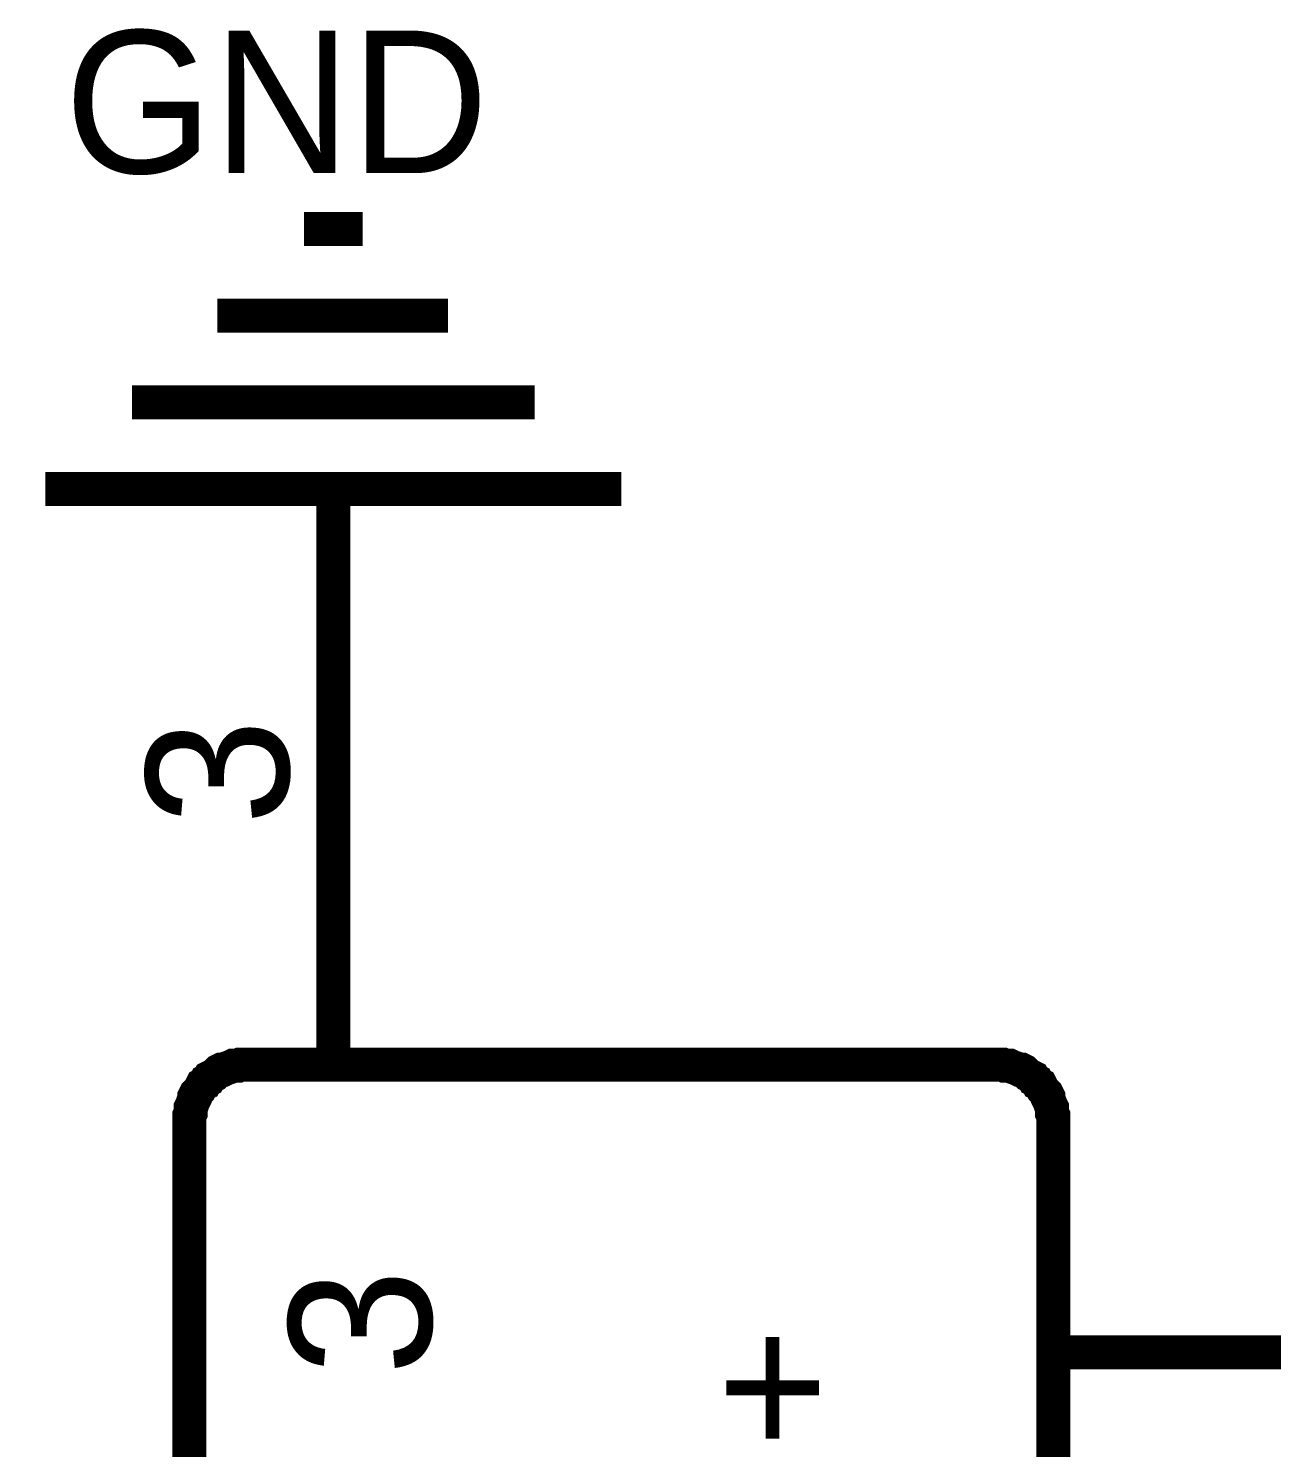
# Model space of a CAD drawing. Header units: inches. Extents: x 0 to 22.3, y 0 to 15.7.
# Drawn here: x 10.7944 to 11.2257, y 13.6664 to 14.159 of the extents above; entities that cross this region are included whole.
import ezdxf

# ---------------------------------------------------------------- set-up
doc = ezdxf.new("R2010")
doc.units = ezdxf.units.IN
doc.header["$MEASUREMENT"] = 0
doc.layers.add('Sheet', color=255, linetype='Continuous')

msp = doc.modelspace()

# ---------------------------------------------------------------- linework, layer by layer
at = {"layer": 'Sheet'}
for points in [[(10.89008, 14.08934, 0.0118, 0.0118, 0), (10.91041, 14.08934, 0.0118, 0.0118, 0)], [(10.86002, 14.05928, 0.0118, 0.0118, 0), (10.94003, 14.05928, 0.0118, 0.0118, 0)], [(10.83041, 14.02922, 0.0118, 0.0118, 0), (10.97009, 14.02922, 0.0118, 0.0118, 0)], [(10.80035, 13.99917, 0.0118, 0.0118, 0), (11.00015, 13.99917, 0.0118, 0.0118, 0)], [(10.90025, 13.89927, 0.0118, 0.0118, 0), (10.90025, 13.99917, 0.0118, 0.0118, 0)], [(10.90025, 13.79938, 0.0118, 0.0118, 0), (10.90025, 13.89927, 0.0118, 0.0118, 0)], [(10.8503, 13.77949, 0.0118, 0.0118, 0), (10.8503, 13.78037, 0.0118, 0.0118, 0), (10.8503, 13.7817, 0.0118, 0.0118, 0), (10.85074, 13.78258, 0.0118, 0.0118, 0), (10.85074, 13.78347, 0.0118, 0.0118, 0), (10.85074, 13.78435, 0.0118, 0.0118, 0), (10.85118, 13.78524, 0.0118, 0.0118, 0), (10.85162, 13.78656, 0.0118, 0.0118, 0), (10.85207, 13.78745, 0.0118, 0.0118, 0), (10.85207, 13.78833, 0.0118, 0.0118, 0), (10.85251, 13.78921, 0.0118, 0.0118, 0), (10.85295, 13.78966, 0.0118, 0.0118, 0), (10.85383, 13.79054, 0.0118, 0.0118, 0), (10.85428, 13.79142, 0.0118, 0.0118, 0), (10.85472, 13.79231, 0.0118, 0.0118, 0), (10.8556, 13.79275, 0.0118, 0.0118, 0), (10.85604, 13.79363, 0.0118, 0.0118, 0), (10.85693, 13.79408, 0.0118, 0.0118, 0), (10.85737, 13.79496, 0.0118, 0.0118, 0), (10.85825, 13.7954, 0.0118, 0.0118, 0), (10.85914, 13.79584, 0.0118, 0.0118, 0), (10.86002, 13.79673, 0.0118, 0.0118, 0), (10.86046, 13.79717, 0.0118, 0.0118, 0), (10.86135, 13.79761, 0.0118, 0.0118, 0), (10.86223, 13.79761, 0.0118, 0.0118, 0), (10.86312, 13.79805, 0.0118, 0.0118, 0), (10.86444, 13.7985, 0.0118, 0.0118, 0), (10.86533, 13.79894, 0.0118, 0.0118, 0), (10.86621, 13.79894, 0.0118, 0.0118, 0), (10.86709, 13.79894, 0.0118, 0.0118, 0), (10.86798, 13.79938, 0.0118, 0.0118, 0), (10.86931, 13.79938, 0.0118, 0.0118, 0), (10.87019, 13.79938, 0.0118, 0.0118, 0)], [(10.87019, 13.79938, 0.0118, 0.0118, 0), (11.13011, 13.79938, 0.0118, 0.0118, 0)], [(11.13011, 13.79938, 0.0118, 0.0118, 0), (11.13099, 13.79938, 0.0118, 0.0118, 0), (11.13232, 13.79938, 0.0118, 0.0118, 0), (11.1332, 13.79894, 0.0118, 0.0118, 0), (11.13409, 13.79894, 0.0118, 0.0118, 0), (11.13497, 13.79894, 0.0118, 0.0118, 0), (11.13585, 13.7985, 0.0118, 0.0118, 0), (11.13718, 13.79805, 0.0118, 0.0118, 0), (11.13806, 13.79761, 0.0118, 0.0118, 0), (11.13895, 13.79761, 0.0118, 0.0118, 0), (11.13983, 13.79717, 0.0118, 0.0118, 0), (11.14028, 13.79673, 0.0118, 0.0118, 0), (11.14116, 13.79584, 0.0118, 0.0118, 0), (11.14204, 13.7954, 0.0118, 0.0118, 0), (11.14293, 13.79496, 0.0118, 0.0118, 0), (11.14337, 13.79408, 0.0118, 0.0118, 0), (11.14425, 13.79363, 0.0118, 0.0118, 0), (11.1447, 13.79275, 0.0118, 0.0118, 0), (11.14558, 13.79231, 0.0118, 0.0118, 0), (11.14602, 13.79142, 0.0118, 0.0118, 0), (11.14646, 13.79054, 0.0118, 0.0118, 0), (11.14735, 13.78966, 0.0118, 0.0118, 0), (11.14779, 13.78921, 0.0118, 0.0118, 0), (11.14823, 13.78833, 0.0118, 0.0118, 0), (11.14823, 13.78745, 0.0118, 0.0118, 0), (11.14867, 13.78656, 0.0118, 0.0118, 0), (11.14912, 13.78524, 0.0118, 0.0118, 0), (11.14956, 13.78435, 0.0118, 0.0118, 0), (11.14956, 13.78347, 0.0118, 0.0118, 0), (11.14956, 13.78258, 0.0118, 0.0118, 0), (11.15, 13.7817, 0.0118, 0.0118, 0), (11.15, 13.78037, 0.0118, 0.0118, 0), (11.15, 13.77949, 0.0118, 0.0118, 0)], [(10.8503, 13.51915, 0.0118, 0.0118, 0), (10.8503, 13.77949, 0.0118, 0.0118, 0)], [(11.15, 13.77949, 0.0118, 0.0118, 0), (11.15, 13.77949, 0.0118, 0.0118, 0), (11.15, 13.77949, 0.0118, 0.0118, 0), (11.15, 13.77949, 0.0118, 0.0118, 0), (11.15, 13.77949, 0.0118, 0.0118, 0), (11.15, 13.77949, 0.0118, 0.0118, 0), (11.15, 13.77949, 0.0118, 0.0118, 0), (11.15, 13.77949, 0.0118, 0.0118, 0), (11.15, 13.77949, 0.0118, 0.0118, 0), (11.15, 13.77949, 0.0118, 0.0118, 0), (11.15, 13.77949, 0.0118, 0.0118, 0), (11.15, 13.77949, 0.0118, 0.0118, 0), (11.15, 13.77949, 0.0118, 0.0118, 0), (11.15, 13.77949, 0.0118, 0.0118, 0), (11.15, 13.77949, 0.0118, 0.0118, 0), (11.15, 13.77949, 0.0118, 0.0118, 0), (11.15, 13.77949, 0.0118, 0.0118, 0), (11.15, 13.77949, 0.0118, 0.0118, 0), (11.15, 13.77949, 0.0118, 0.0118, 0), (11.15, 13.77949, 0.0118, 0.0118, 0), (11.15, 13.77949, 0.0118, 0.0118, 0), (11.15, 13.77949, 0.0118, 0.0118, 0), (11.15, 13.77949, 0.0118, 0.0118, 0), (11.15, 13.77949, 0.0118, 0.0118, 0), (11.15, 13.77949, 0.0118, 0.0118, 0), (11.15, 13.77949, 0.0118, 0.0118, 0), (11.15, 13.77949, 0.0118, 0.0118, 0), (11.15, 13.77949, 0.0118, 0.0118, 0), (11.15, 13.77949, 0.0118, 0.0118, 0), (11.15, 13.77949, 0.0118, 0.0118, 0), (11.15, 13.77949, 0.0118, 0.0118, 0), (11.15, 13.77949, 0.0118, 0.0118, 0), (11.15, 13.77949, 0.0118, 0.0118, 0)], [(11.15, 13.77949, 0.0118, 0.0118, 0), (11.15, 13.51915, 0.0118, 0.0118, 0)], [(11.15, 13.69949, 0.0118, 0.0118, 0), (11.25034, 13.69949, 0.0118, 0.0118, 0)]]:
    msp.add_lwpolyline(points, format="xyseb", dxfattribs=at)

# ---------------------------------------------------------------- texts
for s, height, p in [('GND', 0.049505, (10.80698, 14.10878)), ('+', 0.0495, (11.0333, 13.66324))]:
    msp.add_text(s, height=height, dxfattribs=at).set_placement(p)
for p in [(10.88478, 13.88248), (10.93428, 13.69153)]:
    msp.add_text('3', height=0.0495, rotation=90, dxfattribs=at).set_placement(p)

doc.saveas('drawing.dxf')
